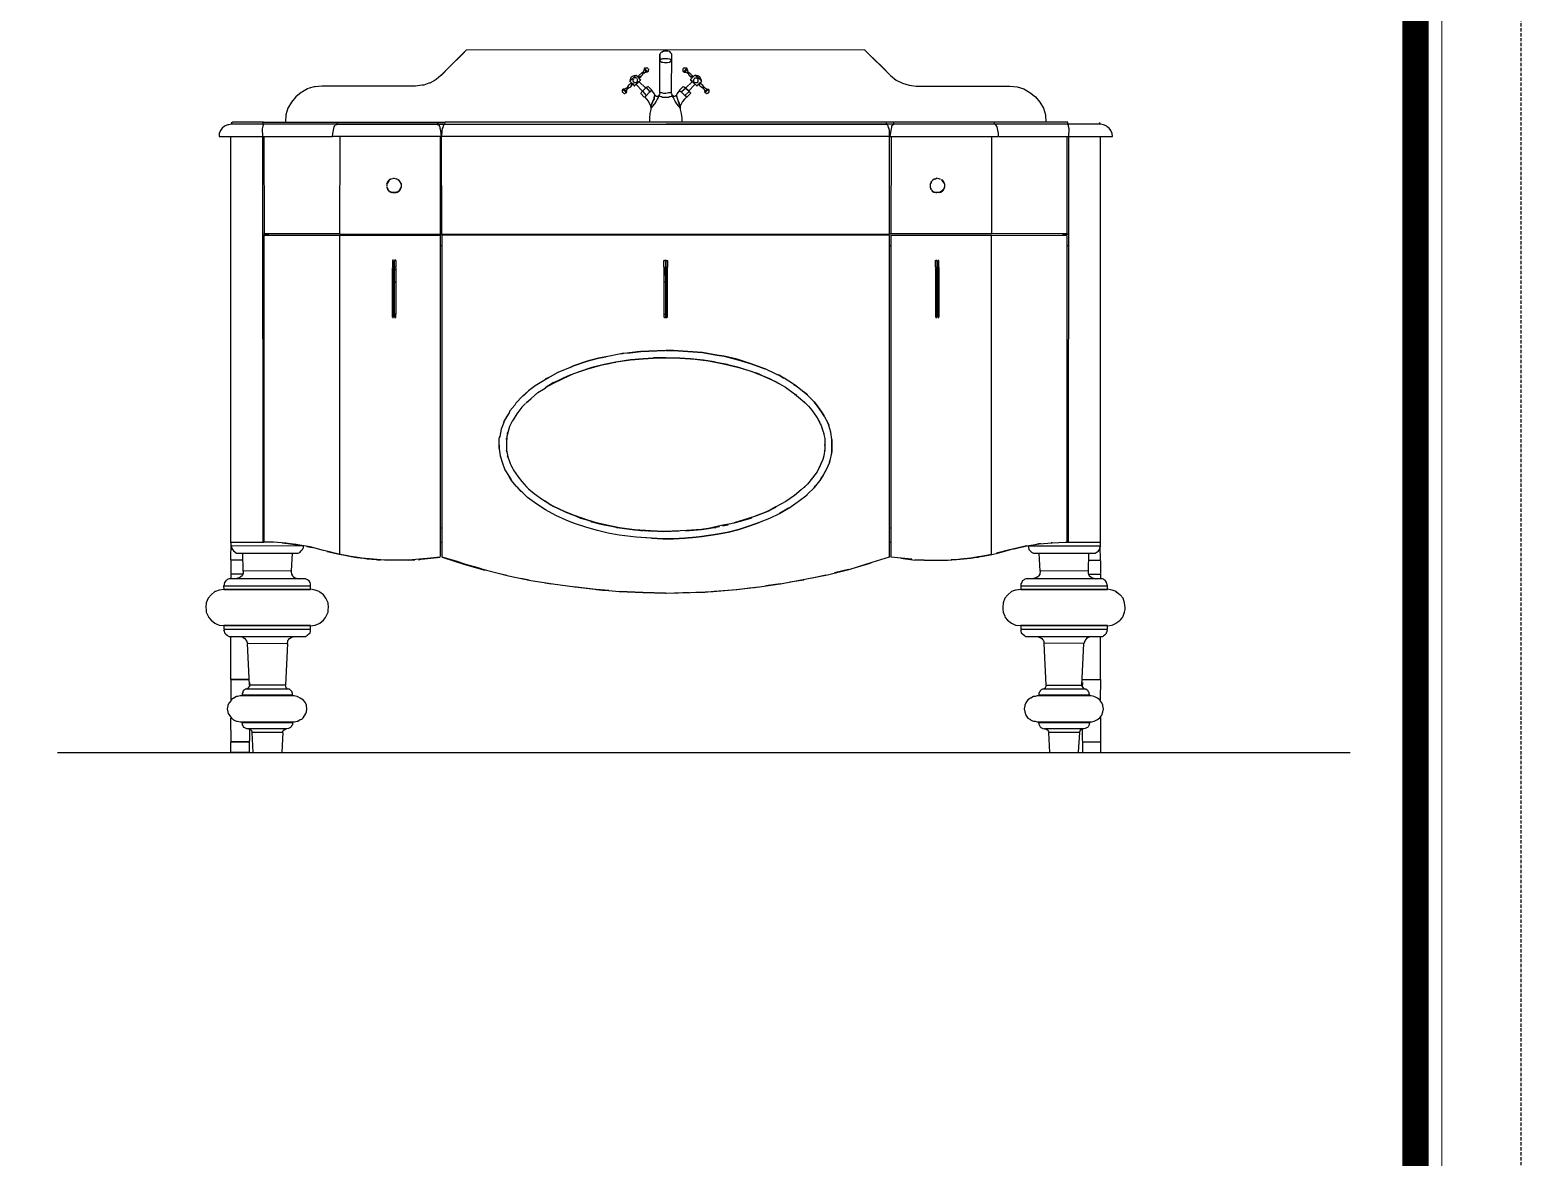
# Model space of a CAD drawing. Header units: inches. Extents: x -802 to 6464, y -987 to 5796.
# Drawn here: x 2125 to 3565, y 1214 to 2303 of the extents above; entities that cross this region are included whole.
import ezdxf

# ---------------------------------------------------------------- set-up
doc = ezdxf.new("R2010")
doc.units = ezdxf.units.IN
doc.header["$MEASUREMENT"] = 0
doc.linetypes.add('HIDDEN', pattern=[0.375, 0.25, -0.125])
doc.layers.add('furniture', color=245, linetype='Continuous', lineweight=20)

# ---------------------------------------------------------------- blocks, each defined once
blk = doc.blocks.new('DOLAP')
at = {"color": 7}
for points in [[(2632.82, 2134.65), (2633.96, 2135.82), (2635.76, 2137.6), (2636.33, 2138.2), (2632.78, 2134.65), (2632.11, 2134.08), (2631.97, 2134.01), (2631.26, 2133.59), (2631.12, 2133.59), (2630.41, 2133.3), (2630.19, 2133.3), (2629.27, 2133.16), (2616.36, 2133.16), (2615.43, 2133.09), (2615.29, 2133.09), (2614.58, 2132.88), (2614.37, 2132.81), (2613.66, 2132.38), (2613.52, 2132.31), (2612.77, 2131.71), (2612.17, 2130.96), (2611.67, 2130.11), (2611.39, 2129.19), (2611.32, 2128.19)], [(2691.29, 2138.2), (2691.29, 2138.13), (2691.83, 2137.6), (2693.67, 2135.82), (2694.84, 2134.65), (2691.29, 2138.16), (2636.37, 2138.2)], [(2663.05, 2137.7), (2663.01, 2137.63), (2663.26, 2137.91), (2663.33, 2137.91), (2663.48, 2138.06), (2664.11, 2138.06), (2664.26, 2137.99), (2664.47, 2137.77), (2664.61, 2137.63), (2664.58, 2132.24), (2664.19, 2132.24), (2663.83, 2132.17), (2663.55, 2132.17), (2663.26, 2132.24), (2663.01, 2132.24), (2662.98, 2137.6), (2662.98, 2137.06), (2663.05, 2136.85), (2663.12, 2136.85), (2663.19, 2136.92), (2663.33, 2136.92), (2663.41, 2136.99), (2664.11, 2136.99), (2664.33, 2136.92), (2664.4, 2136.92), (2664.47, 2136.85), (2664.54, 2136.85)], [(2662.98, 2137.13), (2663.05, 2136.81), (2663.05, 2136.78), (2662.98, 2136.71), (2663.05, 2136.64), (2663.12, 2136.57), (2663.26, 2136.5), (2663.4, 2136.5), (2663.62, 2136.42), (2664.04, 2136.42), (2664.26, 2136.5), (2664.33, 2136.5), (2664.5, 2136.6), (2664.61, 2136.74), (2664.54, 2136.85), (2664.61, 2136.92)], [(2664.47, 2136.57), (2664.54, 2136.64)], [(2659.15, 2133.59), (2658.86, 2133.87), (2658.9, 2133.94), (2658.86, 2134.01), (2658.93, 2134.08), (2659.08, 2134.51), (2659.15, 2134.51), (2659.43, 2134.65), (2659.5, 2134.65), (2659.71, 2134.69), (2658.9, 2133.91), (2659.71, 2134.69), (2660.03, 2134.4), (2660, 2134.51), (2660.07, 2134.58)], [(2659.86, 2134.22), (2659.79, 2134.22), (2659.71, 2134.3), (2659.5, 2134.3), (2659.43, 2134.22)], [(2659.71, 2134.65), (2659.79, 2134.65)], [(2660.21, 2134.44), (2660.18, 2134.33), (2660.21, 2134.4), (2660.28, 2134.37), (2660.46, 2134.58), (2660.64, 2134.79), (2660.64, 2134.86), (2660.53, 2135.01), (2660.07, 2134.58), (2660.21, 2134.44), (2660.07, 2134.58)], [(2660.35, 2134.08), (2660.32, 2134.05), (2660.07, 2134.37)], [(2660.42, 2134.58), (2660.5, 2134.58)], [(2660.5, 2135.01), (2660.57, 2134.97), (2660.64, 2135.08)], [(2660.85, 2135.01), (2660.67, 2134.86), (2660.71, 2134.86)], [(2660.85, 2135.01), (2660.92, 2135.01), (2660.92, 2135.08), (2661.17, 2135.08), (2660.85, 2135.54), (2660.85, 2135.43), (2660.71, 2135.15), (2660.71, 2135.08)], [(2660.92, 2135.64), (2660.85, 2135.57), (2661.31, 2135.15), (2661.42, 2135.22)], [(2660.85, 2135.43), (2660.92, 2135.43)], [(2661.28, 2135.08), (2661.28, 2135.15), (2660.89, 2135.64), (2660.92, 2135.72), (2661.28, 2135.72), (2661.35, 2135.64)], [(2661.35, 2135.57), (2661.42, 2135.57), (2661.38, 2135.22), (2661.35, 2135.15), (2661.28, 2135.08), (2661.2, 2135.15), (2661.13, 2135.08)], [(2667.24, 2132.24), (2667.24, 2132.17), (2666.74, 2131.67), (2666.46, 2131.88), (2665.96, 2132.38), (2666.53, 2132.91), (2667.49, 2133.83), (2667.27, 2134.01), (2667.24, 2134.08), (2667.52, 2134.37)], [(2666.24, 2135.57), (2666.17, 2135.57), (2666.17, 2135.22), (2666.28, 2135.15), (2666.74, 2135.57), (2666.7, 2135.61), (2666.74, 2135.5), (2666.39, 2135.11), (2666.31, 2135.08), (2666.24, 2135.15), (2666.24, 2135.22)], [(2666.24, 2135.64), (2666.31, 2135.72), (2666.7, 2135.68), (2666.31, 2135.15), (2666.35, 2135.11), (2666.46, 2135.08), (2666.67, 2135.08), (2666.85, 2134.9), (2666.81, 2134.93)], [(2666.67, 2135.72), (2666.74, 2135.64)], [(2666.74, 2135.5), (2666.81, 2135.43), (2666.81, 2135.29), (2666.88, 2135.15), (2666.99, 2135.04), (2666.95, 2134.86), (2666.95, 2134.79), (2667.09, 2134.58), (2667.17, 2134.58), (2667.34, 2134.37), (2667.38, 2134.44), (2667.52, 2134.58), (2667.38, 2134.4), (2667.45, 2134.3)], [(2666.95, 2135.08), (2667.06, 2135.01), (2666.99, 2134.9), (2666.88, 2134.86)], [(2668.73, 2133.94), (2667.88, 2134.65), (2667.8, 2134.65), (2667.56, 2134.4), (2667.59, 2134.51), (2667.52, 2134.58), (2667.31, 2134.79), (2667.09, 2135.01)], [(2667.88, 2134.72), (2668.09, 2134.65), (2668.23, 2134.65), (2668.3, 2134.58), (2668.48, 2134.51), (2668.66, 2134.08), (2668.73, 2134.01), (2668.66, 2133.94), (2668.73, 2133.87), (2668.55, 2133.59), (2668.59, 2133.52), (2668.44, 2133.37), (2668.37, 2133.44), (2668.41, 2133.55), (2668.23, 2133.37), (2668.12, 2133.23), (2667.24, 2134.01)], [(2667.31, 2134.37), (2667.38, 2134.44)], [(2667.52, 2134.58), (2667.59, 2134.51)], [(2667.73, 2134.22), (2667.8, 2134.22), (2667.88, 2134.3), (2668.09, 2134.3), (2668.16, 2134.22), (2668.23, 2134.22)], [(2668.44, 2134.51), (2668.51, 2134.51)], [(2694.84, 2134.65), (2695.62, 2134.01), (2696.47, 2133.59), (2697.4, 2133.3), (2698.39, 2133.16), (2711.31, 2133.16), (2712.3, 2133.09), (2713.22, 2132.81), (2714.07, 2132.31), (2714.82, 2131.71), (2715.42, 2130.96), (2715.92, 2130.11), (2716.2, 2129.19), (2716.27, 2128.19)], [(2658.3, 2132.24), (2658.37, 2132.31), (2657.91, 2132.73), (2657.87, 2132.66), (2657.8, 2132.66), (2657.8, 2132.38), (2657.91, 2132.31), (2657.94, 2132.24), (2658.01, 2132.24), (2658.08, 2132.17), (2658.15, 2132.17), (2658.22, 2132.24), (2658.33, 2132.27), (2658.44, 2132.38)], [(2657.94, 2132.73), (2657.94, 2132.81), (2658.15, 2132.81), (2658.3, 2132.88), (2658.37, 2132.88), (2658.47, 2132.98), (2658.58, 2133.09)], [(2658.08, 2132.81), (2658.08, 2132.73), (2658.44, 2132.42), (2658.44, 2132.66), (2658.58, 2132.84), (2658.69, 2132.91), (2658.58, 2133.09), (2658.76, 2133.34), (2658.93, 2133.52), (2659.01, 2133.52)], [(2658.3, 2132.24), (2658.37, 2132.31), (2658.44, 2132.38)], [(2658.51, 2133.09), (2658.61, 2132.98), (2658.72, 2132.95), (2658.97, 2133.09), (2659.15, 2133.3), (2659.15, 2133.37)], [(2659.01, 2133.59), (2659.01, 2133.52), (2659.18, 2133.37), (2659.22, 2133.59), (2659.36, 2133.37), (2659.47, 2133.23), (2659.5, 2133.23), (2660.32, 2133.98), (2660.21, 2133.87)], [(2659.15, 2133.37), (2659.22, 2133.37)], [(2659.36, 2134.15), (2659.36, 2134.08), (2659.29, 2134.08), (2659.29, 2133.87), (2659.36, 2133.8), (2659.4, 2133.73), (2659.43, 2133.66), (2659.82, 2133.69), (2659.93, 2133.8), (2659.93, 2134.08), (2659.86, 2134.15)], [(2659.93, 2133.59), (2659.75, 2133.41), (2660.6, 2132.49), (2661.13, 2131.88), (2661.06, 2131.81)], [(2659.79, 2133.66), (2659.86, 2133.73)], [(2660, 2133.73), (2660.11, 2133.83), (2661.06, 2132.91), (2661.1, 2132.98), (2661.63, 2132.38), (2660.92, 2131.67), (2660.85, 2131.67)], [(2660.35, 2132.24), (2660.35, 2132.17), (2660.85, 2131.67)], [(2660.42, 2132.31), (2661.06, 2132.95), (2661.13, 2132.88)], [(2661.13, 2133.02), (2661.38, 2133.12), (2661.84, 2132.66), (2661.84, 2132.56), (2662.2, 2132.1), (2662.27, 2132.03), (2662.27, 2131.74), (2662.2, 2131.6), (2662.2, 2131.39), (2662.06, 2131.17), (2661.91, 2130.75), (2661.77, 2130.39), (2661.42, 2131.1), (2661.21, 2131.39), (2660.99, 2131.67)], [(2661.63, 2132.38), (2661.6, 2132.34), (2661.84, 2132.56), (2661.63, 2132.38)], [(2666.67, 2131.67), (2666.39, 2131.39), (2666.1, 2131.03), (2665.96, 2130.68), (2665.82, 2130.39), (2665.68, 2130.75), (2665.39, 2131.6), (2665.32, 2131.74), (2665.32, 2132.02), (2665.39, 2132.1), (2665.75, 2132.56), (2665.75, 2132.66), (2666.21, 2133.12), (2666.46, 2133.02), (2666.99, 2132.52), (2667.8, 2133.37)], [(2665.68, 2132.59), (2665.89, 2132.45), (2666, 2132.34), (2665.96, 2132.38)], [(2666.88, 2132.59), (2666.31, 2133.09)], [(2666.95, 2132.52), (2667.02, 2132.45), (2666.46, 2131.88), (2666.53, 2131.81)], [(2667.02, 2132.45), (2667.24, 2132.31)], [(2667.73, 2134.15), (2667.66, 2134.08), (2667.66, 2133.8), (2667.73, 2133.73), (2667.8, 2133.66), (2668.19, 2133.69), (2668.3, 2133.8), (2668.3, 2134.08), (2668.23, 2134.15)], [(2668.09, 2133.23), (2668.16, 2133.23)], [(2668.16, 2133.66), (2668.23, 2133.73)], [(2668.37, 2133.37), (2668.44, 2133.37)], [(2668.59, 2133.52), (2668.66, 2133.52), (2668.83, 2133.34), (2669.01, 2133.09), (2668.87, 2132.95), (2668.66, 2133.09), (2668.44, 2133.3), (2668.44, 2133.37)], [(2668.87, 2132.95), (2668.98, 2132.91), (2668.98, 2132.84), (2669.15, 2132.66), (2669.15, 2132.42), (2669.51, 2132.73), (2669.51, 2132.81)], [(2669.08, 2133.09), (2669.05, 2133.02), (2669.12, 2133.05), (2669.22, 2132.95), (2669.22, 2132.88), (2669.29, 2132.88), (2669.44, 2132.81), (2669.65, 2132.77), (2669.72, 2132.81)], [(2669.15, 2132.38), (2669.22, 2132.34), (2669.22, 2132.31), (2669.29, 2132.24), (2669.37, 2132.24), (2669.44, 2132.17), (2669.51, 2132.17), (2669.58, 2132.24), (2669.69, 2132.27), (2669.79, 2132.38), (2669.79, 2132.66), (2669.69, 2132.73), (2669.22, 2132.31), (2669.29, 2132.24)], [(2669.65, 2132.24), (2669.72, 2132.31)], [(2661.99, 2130.39), (2661.77, 2130.11), (2661.77, 2129.97), (2661.63, 2129.4), (2661.56, 2128.76), (2661.56, 2128.19)], [(2661.77, 2130.39), (2661.84, 2130.39)], [(2662.84, 2131.88), (2662.84, 2131.81), (2662.77, 2131.6), (2662.62, 2131.39)], [(2662.84, 2131.88), (2662.91, 2131.88)], [(2662.91, 2131.88), (2662.91, 2131.95), (2662.98, 2132.02), (2662.98, 2132.17)], [(2662.91, 2131.88), (2662.98, 2131.81), (2663.12, 2131.74), (2663.26, 2131.74), (2663.33, 2131.67), (2664.18, 2131.67), (2664.33, 2131.74), (2664.47, 2131.74), (2664.61, 2131.81), (2664.72, 2131.88), (2664.82, 2131.67)], [(2664.18, 2131.67), (2664.33, 2131.74)], [(2664.68, 2131.88), (2664.82, 2131.88), (2664.82, 2131.81), (2665.11, 2131.81), (2665.18, 2131.88), (2665.29, 2131.92), (2665.32, 2131.67), (2665.39, 2131.53), (2665.46, 2131.24), (2665.6, 2130.96), (2665.82, 2130.32), (2665.78, 2130.18), (2665.6, 2130.39), (2665.32, 2130.75), (2665.11, 2131.1), (2664.82, 2131.67), (2664.68, 2131.88), (2664.68, 2132.02), (2664.61, 2132.17)], [(2665.25, 2131.88), (2665.32, 2131.95)], [(2665.6, 2130.39), (2665.82, 2130.11), (2665.82, 2129.97), (2665.96, 2129.4), (2666.03, 2128.76), (2666.03, 2128.19)], [(2603.87, 2128.12), (2603.87, 2128.02), (2618.38, 2127.98), (2618.41, 2127.94), (2632.36, 2127.94), (2618.41, 2127.91), (2618.27, 2127.84), (2618.27, 2127.8), (2618.34, 2127.87), (2603.87, 2127.91), (2603.51, 2127.84), (2603.37, 2127.84), (2603.01, 2127.7), (2602.94, 2127.63), (2602.59, 2127.38), (2602.38, 2127.06), (2602.16, 2126.63), (2602.16, 2126.24), (2608.09, 2126.21), (2617.81, 2126.24), (2617.85, 2126.63), (2617.99, 2127.34), (2618.06, 2127.55), (2618.13, 2127.7), (2618.2, 2127.77)], [(2608.27, 2128.05), (2608.3, 2128.19), (2604.01, 2128.19), (2603.94, 2128.12), (2603.87, 2128.12), (2603.94, 2128.19)], [(2608.34, 2128.19), (2618.45, 2128.19), (2633.32, 2128.19), (2633.32, 2128.05)], [(2618.48, 2128.19), (2618.41, 2128.12), (2618.41, 2128.05)], [(2632.32, 2128.19), (2632.32, 2128.02), (2632.36, 2127.91), (2633.21, 2127.87), (2633.25, 2127.84), (2633.32, 2127.91), (2694.27, 2127.91), (2694.35, 2127.84)], [(2632.39, 2127.98), (2633.28, 2127.98), (2633.32, 2127.94), (2694.27, 2128.02), (2694.24, 2128.19), (2633.39, 2128.19)], [(2695.27, 2128.05), (2695.27, 2128.19), (2694.27, 2128.19)], [(2694.35, 2127.98), (2695.23, 2127.98), (2695.27, 2127.94), (2709.18, 2128.02), (2709.14, 2128.19), (2695.27, 2128.19)], [(2709.25, 2127.98), (2719.29, 2128.02), (2719.29, 2128.19), (2709.18, 2128.19)], [(2709.82, 2126.21), (2719.5, 2126.21), (2725.46, 2126.24), (2725.43, 2126.63), (2725.21, 2127.06), (2725, 2127.38), (2724.72, 2127.55), (2724.58, 2127.7), (2724.22, 2127.84), (2723.8, 2127.91), (2719.32, 2127.94), (2723.76, 2128.02), (2723.69, 2128.16), (2723.72, 2128.12)], [(2603.8, 2127.98), (2603.8, 2127.91)], [(2603.87, 2069.65), (2603.87, 2069.43), (2603.94, 2069.36), (2604.01, 2069.22), (2604.15, 2069.01), (2604.58, 2068.73), (2613.09, 2068.73), (2613.3, 2068.8), (2613.52, 2069.01), (2613.66, 2069.22), (2613.73, 2069.36), (2613.8, 2069.43), (2613.8, 2069.68), (2603.9, 2069.72), (2603.8, 2070.22), (2603.8, 2126.21)], [(2608.27, 2127.84), (2608.27, 2127.77), (2608.19, 2127.63), (2608.12, 2127.27), (2608.16, 2126.24), (2608.19, 2070.29)], [(2608.27, 2127.98), (2608.27, 2127.87), (2608.34, 2127.91)], [(2618.84, 2126.21), (2618.8, 2112.79), (2608.44, 2112.79), (2608.41, 2126.21)], [(2633.17, 2127.77), (2633.1, 2127.7), (2633.03, 2127.48), (2632.96, 2127.34), (2632.89, 2126.99), (2632.85, 2126.24), (2617.85, 2126.21)], [(2618.84, 2112.79), (2632.68, 2112.76), (2632.89, 2112.72), (2632.85, 2126.24), (2632.82, 2126.56), (2632.75, 2126.99), (2632.68, 2127.34), (2632.68, 2127.48), (2632.61, 2127.7), (2632.46, 2127.77)], [(2632.68, 2126.21), (2632.68, 2112.83), (2632.68, 2112.72)], [(2695.2, 2127.91), (2695.16, 2127.8), (2694.98, 2127.63), (2694.98, 2127.48), (2694.91, 2127.27), (2694.84, 2126.84), (2694.77, 2126.49), (2694.74, 2126.24), (2632.96, 2126.21)], [(2632.96, 2112.79), (2694.7, 2112.76), (2694.7, 2112.83), (2694.7, 2126.24), (2694.7, 2126.99), (2694.63, 2127.34), (2694.56, 2127.48), (2694.49, 2127.7), (2694.42, 2127.77)], [(2694.77, 2126.21), (2709.74, 2126.24), (2709.74, 2126.63), (2709.6, 2127.34), (2709.53, 2127.55), (2709.43, 2127.73), (2709.32, 2127.84), (2709.18, 2127.91), (2694.31, 2127.91), (2694.27, 2127.98)], [(2694.91, 2126.21), (2694.88, 2112.72), (2694.7, 2112.72)], [(2708.75, 2126.21), (2708.75, 2112.79), (2694.91, 2112.79)], [(2719.18, 2126.21), (2719.18, 2112.79), (2708.82, 2112.79)], [(2719.32, 2127.84), (2719.25, 2127.91), (2709.21, 2127.91), (2709.18, 2127.98)], [(2709.46, 2127.7), (2709.39, 2127.77)], [(2722.16, 2067.73), (2723.8, 2067.73), (2723.76, 2069.68), (2713.82, 2069.68), (2713.86, 2069.43), (2713.93, 2069.36), (2713.93, 2069.22), (2714.11, 2069.01), (2714.29, 2068.87), (2714.57, 2068.73), (2723.09, 2068.73), (2723.23, 2068.8), (2723.3, 2068.87), (2723.51, 2069.01), (2723.65, 2069.22), (2723.72, 2069.36), (2723.72, 2069.43), (2723.8, 2069.68), (2723.8, 2070.25), (2723.8, 2126.21)], [(2717.12, 2070.14), (2718.97, 2070.22), (2719.18, 2070.22), (2719.4, 2070.22), (2719.43, 2126.24), (2719.47, 2127.27), (2719.4, 2127.62), (2719.4, 2127.77), (2719.32, 2127.87), (2719.32, 2127.98)], [(2723.8, 2127.98), (2723.8, 2127.91)], [(2625.58, 2120.1), (2625.44, 2119.89), (2625.37, 2119.75), (2625.33, 2119.68), (2625.3, 2119.39)], [(2625.37, 2119.89), (2625.44, 2119.89), (2625.44, 2119.96), (2625.58, 2120.1), (2625.79, 2120.32)], [(2626.15, 2120.46), (2626.11, 2120.39), (2625.9, 2120.35), (2625.83, 2120.32), (2625.65, 2120.24), (2625.79, 2120.32), (2625.86, 2120.32)], [(2626.22, 2120.46), (2626.29, 2120.46), (2626.61, 2120.39), (2626.75, 2120.32), (2626.65, 2120.39)], [(2627, 2120.17), (2627, 2120.1), (2627.14, 2119.89), (2627.25, 2119.75), (2627.21, 2119.89), (2627.07, 2120.03), (2627.04, 2120.14), (2626.89, 2120.24), (2627, 2120.17), (2627.07, 2120.1), (2627.14, 2119.89), (2627.28, 2119.75), (2627.28, 2119.18), (2627.14, 2118.9), (2627, 2118.72), (2626.79, 2118.54), (2626.65, 2118.54), (2626.57, 2118.47)], [(2626.93, 2120.24), (2626.86, 2120.24)], [(2700.31, 2119.68), (2700.38, 2119.75), (2700.45, 2119.89), (2700.38, 2119.75), (2700.31, 2119.68), (2700.31, 2119.43), (2700.31, 2119.18), (2700.38, 2119.11)], [(2700.45, 2119.89), (2700.45, 2119.96), (2700.55, 2120.07), (2700.63, 2120.14), (2700.59, 2120.17)], [(2700.45, 2119.96), (2700.52, 2120.03)], [(2700.73, 2120.24), (2700.66, 2120.24), (2700.8, 2120.32), (2701.05, 2120.39), (2701.3, 2120.46), (2701.58, 2120.39), (2701.69, 2120.35), (2701.58, 2120.39)], [(2701.02, 2120.39), (2701.09, 2120.39), (2700.8, 2120.32)], [(2701.23, 2120.46), (2701.09, 2120.39)], [(2702.08, 2120.1), (2701.94, 2120.24), (2701.87, 2120.24)], [(2702.01, 2120.1), (2702.01, 2120.14), (2702.19, 2119.89), (2701.9, 2120.21), (2702.01, 2120.14), (2702.15, 2119.89), (2702.22, 2119.75), (2702.29, 2119.68), (2702.29, 2119.18), (2702.15, 2118.9), (2702.04, 2118.79), (2702.15, 2118.9), (2702.26, 2119.18), (2702.15, 2118.9), (2702.01, 2118.75), (2702.08, 2118.83)], [(2702.22, 2119.75), (2702.26, 2119.71), (2702.19, 2119.89), (2702.26, 2119.71), (2702.29, 2119.43), (2702.22, 2119.18)], [(2625.3, 2119.32), (2625.3, 2119.29), (2625.37, 2119.18), (2625.44, 2118.9), (2625.58, 2118.75)], [(2625.79, 2118.61), (2626.08, 2118.47), (2626.57, 2118.47), (2626.61, 2118.51), (2626.08, 2118.47), (2625.79, 2118.54), (2625.58, 2118.72), (2625.44, 2118.9), (2625.37, 2119.18), (2625.44, 2118.97), (2625.44, 2118.9)], [(2626.57, 2118.47), (2626.65, 2118.54), (2626.79, 2118.54), (2626.93, 2118.68), (2627, 2118.68)], [(2626.79, 2118.54), (2627, 2118.72), (2627.14, 2118.9)], [(2627.28, 2119.18), (2627.21, 2119.11), (2627.18, 2118.93), (2627.28, 2119.18)], [(2627.21, 2119.75), (2627.28, 2119.68)], [(2700.31, 2119.18), (2700.38, 2119.07), (2700.41, 2118.93), (2700.59, 2118.75), (2700.59, 2118.68), (2700.77, 2118.58), (2700.59, 2118.68), (2700.8, 2118.54), (2700.87, 2118.54), (2701.09, 2118.47), (2701.23, 2118.47)], [(2700.38, 2118.97), (2700.38, 2119.04)], [(2700.8, 2118.54), (2700.59, 2118.68)], [(2701.58, 2118.47), (2701.8, 2118.54), (2702.01, 2118.75), (2701.58, 2118.47), (2701.09, 2118.47), (2700.8, 2118.54), (2701.09, 2118.47)], [(2702.08, 2118.75), (2702.01, 2118.68), (2701.8, 2118.54), (2701.62, 2118.51), (2701.37, 2118.47)], [(2702.22, 2119.11), (2702.22, 2119.04)], [(2605.43, 2067.73), (2603.79, 2067.73), (2603.83, 2070.22), (2608.23, 2070.22), (2608.41, 2070.22), (2608.41, 2112.58), (2618.8, 2112.58), (2632.68, 2112.62), (2632.68, 2112.55), (2632.68, 2068.23)], [(2609.05, 2112.79), (2609.05, 2112.72), (2608.19, 2112.72)], [(2618.84, 2068.51), (2618.84, 2112.58)], [(2636.08, 2067.16), (2638.85, 2066.38), (2637.93, 2066.67), (2636.23, 2067.16), (2634.88, 2067.59), (2632.96, 2068.16), (2636.08, 2067.16), (2639.06, 2066.38), (2642.12, 2065.6), (2645.17, 2064.96), (2648.22, 2064.47), (2651.27, 2064.04), (2654.39, 2063.69), (2657.44, 2063.4), (2660.64, 2063.26), (2663.97, 2063.19), (2667.24, 2063.26), (2670.36, 2063.4), (2673.55, 2063.69), (2676.75, 2064.04), (2679.87, 2064.54), (2682.99, 2065.11), (2686.11, 2065.74), (2689.24, 2066.52), (2692.29, 2067.45), (2694.7, 2068.19), (2694.7, 2112.55), (2632.93, 2112.58), (2632.89, 2068.23), (2632.96, 2068.16)], [(2697.75, 2067.87), (2696.3, 2068.02), (2694.91, 2068.16), (2694.91, 2112.62), (2708.79, 2112.58), (2719.18, 2112.55), (2719.18, 2070.29)], [(2708.75, 2068.51), (2708.75, 2112.58)], [(2718.54, 2112.79), (2718.58, 2112.72), (2719.32, 2112.72)], [(2608.27, 2111.16), (2608.41, 2111.16)], [(2632.75, 2111.16), (2632.89, 2111.16)], [(2694.7, 2111.16), (2694.84, 2111.16)], [(2719.18, 2111.16), (2719.32, 2111.16)], [(2626.08, 2109.1), (2626.08, 2108.18), (2626.22, 2108.15), (2626.22, 2107.97)], [(2626.08, 2101.3), (2626.08, 2108.11)], [(2626.15, 2107.9), (2626.08, 2107.86), (2626.22, 2107.93), (2626.22, 2106.09), (2626.22, 2101.3)], [(2626.22, 2108.18), (2626.22, 2109.1)], [(2626.5, 2109.17), (2626.57, 2109.1), (2626.57, 2108.18), (2626.36, 2108.18), (2626.36, 2109.1), (2626.54, 2109.14), (2626.36, 2109.17)], [(2626.36, 2101.23), (2626.54, 2101.26), (2626.36, 2101.3), (2626.36, 2106.09), (2626.36, 2107.93), (2626.36, 2108.11)], [(2626.36, 2107.97), (2626.43, 2107.9), (2626.5, 2107.9)], [(2626.5, 2107.9), (2626.5, 2107.83), (2626.57, 2107.76), (2626.57, 2101.72), (2626.36, 2101.72)], [(2626.57, 2108.11), (2626.57, 2107.76)], [(2663.55, 2101.72), (2663.8, 2101.72), (2664.04, 2101.72), (2664.04, 2108.15), (2663.8, 2108.18), (2663.8, 2109.1), (2664.04, 2109.1), (2664.04, 2108.18)], [(2663.55, 2108.11), (2663.55, 2101.3), (2663.8, 2101.3), (2663.8, 2106.09), (2663.76, 2107.93), (2663.76, 2108.15), (2663.55, 2108.18), (2663.55, 2109.1), (2663.8, 2109.1), (2663.83, 2108.15), (2663.83, 2107.93), (2663.87, 2106.12), (2663.94, 2106.12), (2663.8, 2106.05), (2663.8, 2101.3), (2664.04, 2101.3), (2664.04, 2101.72)], [(2663.76, 2107.97), (2663.69, 2107.9), (2663.58, 2107.86), (2663.62, 2107.9), (2663.55, 2107.83)], [(2663.62, 2109.17), (2663.8, 2109.17), (2663.9, 2109.17)], [(2663.83, 2107.97), (2663.9, 2107.9), (2664.01, 2107.86), (2663.97, 2107.9)], [(2701.02, 2108.11), (2701.05, 2107.79), (2701.09, 2107.86), (2701.02, 2107.76), (2701.02, 2106.19), (2701.05, 2106.19), (2701.02, 2101.3)], [(2701.09, 2106.19), (2701.09, 2106.12), (2701.16, 2106.12), (2701.23, 2106.09), (2701.23, 2107.93), (2701.23, 2108.15), (2701.05, 2108.18), (2701.05, 2109.1), (2701.23, 2109.1), (2701.23, 2108.18)], [(2701.09, 2109.1), (2701.09, 2109.17), (2701.23, 2109.17)], [(2701.09, 2107.9), (2701.16, 2107.9), (2701.23, 2107.97)], [(2701.37, 2109.17), (2701.44, 2109.17)], [(2701.51, 2108.18), (2701.51, 2109.1), (2701.37, 2109.1), (2701.37, 2108.18)], [(2701.51, 2101.72), (2701.51, 2101.3), (2701.37, 2101.3), (2701.37, 2106.09), (2701.37, 2107.93), (2701.37, 2108.15), (2701.51, 2108.15), (2701.51, 2101.72), (2701.37, 2101.72)], [(2701.37, 2107.97), (2701.44, 2107.9), (2701.51, 2107.9)], [(2626.22, 2106.05), (2626.15, 2106.12), (2626.08, 2106.12)], [(2626.36, 2106.05), (2626.43, 2106.12), (2626.5, 2106.12), (2626.57, 2106.19)], [(2663.76, 2106.05), (2663.69, 2106.12), (2663.62, 2106.12)], [(2701.23, 2101.3), (2701.23, 2106.05)], [(2701.51, 2106.12), (2701.44, 2106.12), (2701.37, 2106.05)], [(2626.08, 2101.72), (2626.22, 2101.72)], [(2626.5, 2101.23), (2626.57, 2101.3), (2626.57, 2101.72)], [(2701.09, 2101.72), (2701.23, 2101.72)], [(2663.62, 2101.23), (2663.8, 2101.23), (2663.97, 2101.23)], [(2701.37, 2101.23), (2701.51, 2101.23)], [(2650.63, 2094.34), (2651.06, 2094.56), (2652.97, 2095.19), (2653.47, 2095.34), (2654.53, 2095.62), (2655.56, 2095.83), (2654.53, 2095.62), (2653.47, 2095.34), (2652.97, 2095.19), (2651.06, 2094.56), (2650.6, 2094.34), (2648.93, 2093.63), (2647.86, 2093.07), (2647.15, 2092.71)], [(2656.95, 2095.12), (2656.88, 2095.05), (2656.45, 2094.98), (2655.32, 2094.77), (2653.61, 2094.34), (2653.47, 2094.27), (2651.98, 2093.78), (2651.34, 2093.56), (2650.56, 2093.28), (2649.64, 2092.85), (2648.93, 2092.5), (2648.29, 2092.21), (2647.3, 2091.61), (2648.22, 2092.14), (2649.57, 2092.78), (2651.13, 2093.49), (2653.04, 2094.13), (2655.03, 2094.7), (2656.02, 2094.91), (2656.95, 2095.12), (2658.93, 2095.41), (2660.71, 2095.55), (2662.09, 2095.62), (2662.91, 2095.69), (2663.9, 2095.69), (2665.75, 2095.62), (2667.24, 2095.55), (2667.88, 2095.48), (2669.72, 2095.27), (2671.78, 2094.84), (2673.91, 2094.34), (2675.72, 2093.78), (2676.39, 2093.49), (2678.02, 2092.85), (2679.51, 2092.07), (2679.02, 2092.36), (2678.09, 2092.78), (2677.46, 2093.07), (2676.53, 2093.49), (2675.89, 2093.7), (2673.91, 2094.34), (2672.38, 2094.7), (2671.78, 2094.84)], [(2657.66, 2096.26), (2657.83, 2096.26), (2655.6, 2095.83)], [(2672.42, 2094.7), (2672.35, 2094.77), (2670.78, 2095.05), (2670.5, 2095.12), (2669.01, 2095.34), (2667.24, 2095.55), (2665.75, 2095.62), (2663.83, 2095.69), (2662.13, 2095.69), (2662.06, 2095.62), (2660.71, 2095.55), (2658.93, 2095.41), (2656.91, 2095.09), (2656.02, 2094.91)], [(2663.83, 2096.68), (2664.9, 2096.68), (2666.88, 2096.54), (2668.87, 2096.4), (2670.86, 2096.05), (2671.85, 2095.9), (2673.77, 2095.41), (2675.61, 2094.84), (2677.49, 2094.17), (2675.61, 2094.84), (2673.66, 2095.48), (2671.85, 2095.9), (2670.86, 2096.05), (2668.87, 2096.4), (2664.89, 2096.68), (2663.83, 2096.68), (2661.49, 2096.61), (2660.35, 2096.54), (2658.01, 2096.26), (2657.8, 2096.26)], [(2660.21, 2096.54), (2658.51, 2096.33), (2660.35, 2096.54), (2661.49, 2096.61), (2663.69, 2096.68)], [(2679.16, 2093.35), (2679.44, 2093.28), (2680.12, 2092.85), (2679.44, 2093.28), (2679.12, 2093.38), (2677.53, 2094.13)], [(2644.74, 2089.59), (2644.56, 2089.48), (2645.24, 2090.08), (2646.16, 2090.87), (2646.94, 2091.36), (2647.15, 2091.5), (2647.23, 2091.58), (2647.65, 2091.79)], [(2644.88, 2091.15), (2645.81, 2091.86), (2647.15, 2092.68), (2647.72, 2092.99)], [(2647.3, 2091.65), (2647.15, 2091.5)], [(2679.51, 2092.07), (2680.33, 2091.61), (2681.57, 2090.72), (2682.42, 2090.01), (2683.03, 2089.48), (2682.99, 2089.52)], [(2681.78, 2091.79), (2681.46, 2092.04), (2680.15, 2092.85)], [(2681.5, 2092), (2681.93, 2091.72), (2682.92, 2090.94), (2683.38, 2090.55), (2682.92, 2090.94)], [(2644.03, 2090.37), (2643.14, 2089.41), (2643.07, 2089.34), (2642.97, 2089.16), (2642.29, 2088.35), (2642.19, 2088.1), (2641.76, 2087.39)], [(2644.46, 2089.38), (2643.96, 2088.88), (2643.54, 2088.31), (2643.25, 2087.96), (2642.75, 2087.1), (2642.61, 2086.93), (2642.26, 2086.18), (2642.12, 2085.69), (2641.9, 2084.83), (2641.83, 2083.91), (2641.83, 2083.73), (2641.83, 2083.02), (2641.83, 2082.88), (2641.97, 2082.28), (2642.04, 2081.96), (2641.97, 2082.14)], [(2645.73, 2090.51), (2645.88, 2090.65), (2645.95, 2090.65)], [(2682.85, 2089.66), (2683.03, 2089.48), (2683.38, 2089.16), (2683.49, 2089.02), (2683.98, 2088.45), (2684.62, 2087.53), (2684.84, 2087.18), (2685.12, 2086.54), (2685.26, 2086.32), (2685.55, 2085.47), (2685.76, 2084.55), (2685.76, 2083.06), (2685.62, 2082.14), (2685.48, 2081.64), (2685.12, 2080.79), (2684.69, 2079.94), (2684.06, 2079.09), (2683.35, 2078.23), (2682.49, 2077.45), (2681.57, 2076.67), (2680.37, 2075.82), (2679.02, 2075.11), (2677.88, 2074.47), (2676.32, 2073.84), (2675.18, 2073.48), (2673.41, 2072.91), (2672.77, 2072.77), (2671.71, 2072.56), (2669.72, 2072.13), (2668.73, 2071.99), (2666.67, 2071.85), (2665.82, 2071.78), (2663.55, 2071.71), (2661.77, 2071.78), (2659.5, 2071.92), (2657.44, 2072.2), (2656.31, 2072.42), (2654.25, 2072.91), (2653.04, 2073.27), (2651.2, 2073.91), (2649.85, 2074.47), (2648.29, 2075.18)], [(2681.71, 2090.65), (2681.86, 2090.51)], [(2684.27, 2089.59), (2684.76, 2089.02), (2685.4, 2088.1), (2685.69, 2087.64), (2685.4, 2088.1), (2684.76, 2089.02), (2684.27, 2089.59), (2683.35, 2090.51)], [(2642.26, 2088.31), (2642.19, 2088.1), (2641.65, 2087.21), (2641.48, 2086.79), (2641.62, 2087.18)], [(2684.06, 2088.31), (2684.2, 2088.17)], [(2684.98, 2086.96), (2685.05, 2086.82)], [(2685.69, 2087.6), (2686.18, 2086.68), (2686.33, 2086.36), (2686.18, 2086.68)], [(2641.48, 2086.75), (2641.12, 2085.83), (2640.91, 2084.83), (2640.87, 2084.62), (2640.91, 2084.83)], [(2641.97, 2085.19), (2641.97, 2085.26), (2642.04, 2085.4), (2642.04, 2085.33), (2641.97, 2085.19)], [(2685.62, 2085.33), (2685.62, 2085.19)], [(2686.75, 2084.41), (2686.75, 2082.7), (2686.68, 2082.53), (2686.75, 2082.7), (2686.75, 2084.41), (2686.61, 2085.4), (2686.33, 2086.32)], [(2640.84, 2083.63), (2640.84, 2083.17), (2640.84, 2084.62)], [(2640.84, 2083.13), (2640.98, 2082.14), (2641.26, 2081.14), (2641.62, 2080.22), (2642.19, 2079.3), (2642.47, 2078.84), (2642.19, 2079.3)], [(2641.83, 2084.41), (2641.83, 2084.55), (2641.9, 2084.62)], [(2685.76, 2082.92), (2685.69, 2082.78)], [(2685.76, 2083.56), (2685.76, 2083.7)], [(2642.04, 2082), (2642.26, 2081.36), (2642.33, 2081.07), (2642.82, 2080.15), (2643.46, 2079.23), (2643.96, 2078.59), (2644.6, 2077.88), (2644.88, 2077.6), (2645.66, 2076.96), (2646.8, 2076.1), (2648.29, 2075.18), (2649.85, 2074.47), (2651.2, 2073.91), (2653.04, 2073.27), (2654.25, 2072.91), (2656.31, 2072.42), (2657.44, 2072.2), (2659.5, 2071.92), (2661.77, 2071.78), (2663.55, 2071.7), (2665.61, 2071.78)], [(2686.4, 2081.22), (2685.97, 2080.22), (2685.4, 2079.23), (2685.23, 2078.98), (2685.4, 2079.23)], [(2685.26, 2081.14), (2685.4, 2081.43)], [(2686.68, 2082.49), (2686.47, 2081.5), (2686.4, 2081.25), (2686.47, 2081.5)], [(2642.47, 2080.72), (2642.61, 2080.58), (2642.61, 2080.51)], [(2661.7, 2070.78), (2659.71, 2070.93), (2658.93, 2071), (2657.37, 2071.21), (2655.88, 2071.49), (2654.39, 2071.85), (2652.9, 2072.27), (2651.06, 2072.84), (2650.06, 2073.27), (2648.64, 2073.91), (2647.22, 2074.69), (2646.02, 2075.47), (2644.74, 2076.39), (2644.1, 2077.03), (2643.75, 2077.31), (2643.22, 2077.92), (2642.47, 2078.8)], [(2685.19, 2078.94), (2684.48, 2078.02), (2684.3, 2077.77), (2684.48, 2078.02)], [(2685.05, 2080.65), (2684.98, 2080.58), (2684.98, 2080.51)], [(2643.25, 2077.88), (2643.82, 2077.24)], [(2644.6, 2077.88), (2644.46, 2078.02)], [(2645.81, 2076.82), (2645.95, 2076.74), (2646.16, 2076.6)], [(2680.79, 2074.9), (2682.07, 2075.82), (2683.31, 2076.78), (2683.27, 2076.74)], [(2681.71, 2076.74), (2681.86, 2076.89)], [(2682.92, 2077.81), (2683.03, 2077.91), (2682.99, 2077.88)], [(2683.27, 2076.74), (2683.42, 2076.89), (2684.27, 2077.74)], [(2647.08, 2075.96), (2647.3, 2075.82), (2647.65, 2075.61), (2647.72, 2075.54), (2648.29, 2075.18), (2648.86, 2074.9), (2649.92, 2074.4), (2650.49, 2074.19), (2651.34, 2073.84), (2652.05, 2073.55), (2653.33, 2073.2), (2653.61, 2073.05), (2654.68, 2072.77), (2655.32, 2072.63), (2656.81, 2072.34), (2657.02, 2072.27), (2658.65, 2072.06), (2660.35, 2071.85), (2660.64, 2071.85)], [(2676.75, 2072.98), (2678.16, 2073.55), (2679.51, 2074.19), (2680.76, 2074.9), (2679.51, 2074.19)], [(2661.84, 2070.78), (2663.4, 2070.71), (2664.9, 2070.71), (2666.46, 2070.78), (2668.02, 2070.93), (2668.8, 2071), (2670.93, 2071.35), (2672.49, 2071.63), (2673.91, 2071.99), (2675.4, 2072.49), (2676.71, 2072.95), (2675.4, 2072.49), (2673.91, 2071.99), (2672.49, 2071.63), (2670.93, 2071.35), (2668.8, 2071), (2668.02, 2070.92), (2666.46, 2070.78), (2664.89, 2070.71), (2663.41, 2070.71), (2661.84, 2070.78), (2659.72, 2070.93), (2658.93, 2071), (2657.37, 2071.21), (2655.88, 2071.49), (2654.39, 2071.85), (2652.9, 2072.27), (2651.06, 2072.84), (2650.06, 2073.27), (2648.64, 2073.91)], [(2672.56, 2072.7), (2671.64, 2072.49), (2672.42, 2072.63)], [(2608.27, 2072.2), (2608.41, 2072.2)], [(2632.68, 2072.2), (2632.89, 2072.2)], [(2660.78, 2071.85), (2661.2, 2071.78)], [(2661.42, 2071.78), (2661.63, 2071.78)], [(2661.99, 2071.78), (2662.06, 2071.71)], [(2667.24, 2071.85), (2666.53, 2071.78), (2668.73, 2071.99), (2669.72, 2072.13), (2671.21, 2072.41)], [(2669.01, 2072.06), (2670.57, 2072.27), (2670.71, 2072.27)], [(2694.7, 2072.2), (2694.84, 2072.2)], [(2719.18, 2072.2), (2719.4, 2072.2)], [(2603.94, 2069.72), (2603.87, 2069.79)], [(2612.24, 2068.65), (2612.1, 2066.28), (2605.5, 2066.24), (2605.43, 2068.73)], [(2631.4, 2068.02), (2632.68, 2068.16), (2631.33, 2068.02), (2629.7, 2067.8), (2630.05, 2067.87), (2631.37, 2068.02), (2629.84, 2067.87), (2628.31, 2067.73), (2624.98, 2067.73), (2623.45, 2067.87), (2621.89, 2068.02), (2620.26, 2068.23), (2618.8, 2068.51), (2617.21, 2068.94), (2616.57, 2069.08), (2614.72, 2069.58), (2613.02, 2069.86), (2611.39, 2070.07), (2609.68, 2070.22), (2608.48, 2070.22)], [(2610.89, 2070.14), (2611.28, 2070.07), (2612.17, 2070), (2612.52, 2069.93)], [(2611.25, 2070.07), (2611.32, 2070.07), (2612.95, 2069.86), (2612.67, 2069.93)], [(2612.95, 2069.86), (2613.02, 2069.86), (2613.38, 2069.79)], [(2614.3, 2069.65), (2615.08, 2069.51)], [(2632.75, 2070.22), (2632.89, 2070.22)], [(2694.7, 2070.22), (2694.84, 2070.22)], [(2699.53, 2067.73), (2702.72, 2067.73), (2704.42, 2067.87), (2705.91, 2068.02), (2707.47, 2068.3), (2708.79, 2068.51), (2709.6, 2068.73), (2711.73, 2069.29), (2711.91, 2069.33), (2713.58, 2069.72), (2713.65, 2069.72), (2714.07, 2069.79)], [(2713.36, 2069.65), (2713.58, 2069.72), (2711.87, 2069.29), (2711.31, 2069.15)], [(2711.94, 2069.36), (2713.65, 2069.72), (2715.35, 2070), (2717.12, 2070.14), (2716.98, 2070.14)], [(2715.56, 2070), (2715.28, 2070), (2715, 2069.93)], [(2722.16, 2068.65), (2722.09, 2066.28), (2715.49, 2066.24), (2715.35, 2068.73)], [(2719.4, 2070.22), (2723.72, 2070.22)], [(2603.8, 2067.66), (2603.8, 2065.89)], [(2687.11, 2066.03), (2689.02, 2066.52)], [(2690.3, 2066.81), (2692, 2067.31), (2692.15, 2067.38)], [(2694.7, 2068.23), (2694.63, 2068.16)], [(2696.26, 2068.02), (2697.89, 2067.8), (2699.49, 2067.73), (2698.18, 2067.8)], [(2698.39, 2067.8), (2699.45, 2067.73), (2700.87, 2067.73)], [(2701.51, 2067.73), (2702.51, 2067.73)], [(2704.28, 2067.87), (2705.77, 2068.02), (2706.48, 2068.16), (2706.91, 2068.16), (2707.19, 2068.23), (2705.91, 2068.02), (2704.49, 2067.87), (2703.93, 2067.8), (2703.22, 2067.8)], [(2723.8, 2067.66), (2723.8, 2065.89)], [(2605.5, 2066.24), (2605.5, 2065.96), (2605.43, 2065.82), (2603.8, 2065.82), (2603.8, 2065.25)], [(2605.43, 2065.82), (2605.36, 2065.6), (2605.21, 2065.5), (2605, 2065.32), (2604.79, 2065.25), (2604.72, 2065.25), (2604.5, 2065.18)], [(2612.1, 2066.24), (2612.1, 2066.03), (2612.17, 2065.96), (2612.17, 2065.82), (2612.31, 2065.6), (2612.45, 2065.46), (2612.67, 2065.32), (2613.09, 2065.18)], [(2640.7, 2065.96), (2641.9, 2065.67)], [(2643.82, 2065.25), (2644.95, 2065.04)], [(2647.15, 2064.61), (2648.01, 2064.47)], [(2679.44, 2064.47), (2679.66, 2064.47), (2677.6, 2064.18)], [(2680.93, 2064.75), (2682.85, 2065.03)], [(2684.06, 2065.32), (2685.9, 2065.74)], [(2715.49, 2066.24), (2715.49, 2066.03), (2715.42, 2065.96), (2715.42, 2065.82), (2715.28, 2065.6), (2715.17, 2065.46), (2714.92, 2065.32), (2714.78, 2065.25), (2714.71, 2065.25), (2714.5, 2065.18)], [(2722.09, 2066.24), (2722.09, 2065.96), (2722.16, 2065.82), (2723.8, 2065.82), (2723.8, 2065.25)], [(2722.16, 2065.82), (2722.23, 2065.6), (2722.38, 2065.46)], [(2722.38, 2065.53), (2722.45, 2065.46), (2722.66, 2065.32), (2722.8, 2065.25), (2722.87, 2065.25), (2723.09, 2065.18)], [(2602.8, 2064.18), (2602.84, 2063.69), (2614.79, 2063.69), (2602.87, 2063.69), (2602.16, 2063.62), (2601.67, 2063.4), (2601.6, 2063.4), (2601.06, 2062.98), (2600.67, 2062.48), (2600.39, 2061.84), (2600.32, 2061.2), (2600.39, 2060.92), (2600.39, 2060.56), (2600.74, 2059.85), (2601.06, 2059.46), (2601.6, 2059.07), (2601.67, 2059), (2602.16, 2058.79), (2602.87, 2058.72), (2614.79, 2058.72), (2602.84, 2058.72), (2602.84, 2058.22), (2614.79, 2058.22), (2614.79, 2058.68), (2615.43, 2058.79), (2616, 2059), (2616.07, 2059.07), (2616.57, 2059.46), (2616.85, 2059.85), (2617.21, 2060.56), (2617.21, 2060.92), (2617.28, 2061.2), (2617.21, 2061.84), (2616.92, 2062.48), (2616.57, 2062.98), (2616.07, 2063.33), (2616, 2063.4), (2615.43, 2063.62), (2614.79, 2063.72), (2614.79, 2064.18)], [(2654.11, 2063.69), (2651.13, 2064.04)], [(2663.83, 2063.19), (2666.17, 2063.26), (2667.02, 2063.26)], [(2667.95, 2063.33), (2669.22, 2063.33), (2670.5, 2063.47), (2673.62, 2063.69), (2676.6, 2064.04)], [(2670.22, 2063.4), (2670.71, 2063.47), (2673.62, 2063.69), (2675.75, 2063.97)], [(2676.04, 2063.97), (2676.11, 2063.97)], [(2712.8, 2064.18), (2712.8, 2063.69), (2724.75, 2063.69), (2712.8, 2063.69), (2712.16, 2063.62), (2712.09, 2063.62), (2711.52, 2063.4), (2711.02, 2062.98), (2710.6, 2062.48), (2710.38, 2061.84), (2710.31, 2061.2), (2710.31, 2060.92), (2710.38, 2060.56), (2710.6, 2060), (2710.67, 2059.85), (2710.99, 2059.46), (2711.52, 2059.07), (2712.09, 2058.79), (2712.16, 2058.79), (2712.8, 2058.72), (2724.75, 2058.72), (2712.8, 2058.72), (2712.8, 2058.22), (2724.75, 2058.22), (2724.79, 2058.68), (2725.36, 2058.79), (2725.43, 2058.79), (2725.99, 2059.07), (2726.07, 2059.15), (2726.49, 2059.43), (2726.56, 2059.5), (2726.85, 2059.85), (2726.92, 2060), (2727.13, 2060.56), (2727.2, 2060.92), (2727.2, 2061.2), (2727.13, 2061.84), (2726.92, 2062.48), (2726.53, 2062.98), (2726.49, 2062.98), (2726.07, 2063.26), (2725.99, 2063.4), (2725.43, 2063.62), (2725.36, 2063.62), (2724.79, 2063.72), (2724.79, 2064.18)], [(2601.03, 2059.5), (2601.1, 2059.43)], [(2602.8, 2058.15), (2602.87, 2058.01), (2602.87, 2057.94), (2602.94, 2057.73), (2603.12, 2057.51), (2603.3, 2057.37), (2603.37, 2057.3), (2603.58, 2057.23), (2614.09, 2057.23), (2614.37, 2057.37), (2614.51, 2057.51), (2614.72, 2057.73), (2614.79, 2057.94), (2614.79, 2058.15)], [(2616.57, 2059.5), (2616.5, 2059.43)], [(2710.95, 2059.5), (2711.02, 2059.43)], [(2712.8, 2058.15), (2712.8, 2057.94), (2712.87, 2057.73), (2713.08, 2057.51), (2713.29, 2057.37), (2713.36, 2057.3), (2713.51, 2057.23), (2724.08, 2057.23), (2724.22, 2057.3), (2724.29, 2057.37), (2724.5, 2057.51), (2724.65, 2057.65), (2724.65, 2057.73), (2724.72, 2057.94), (2724.72, 2058.01), (2724.79, 2058.15)], [(2726.56, 2059.5), (2726.49, 2059.43)], [(2603.87, 2048.43), (2603.58, 2048.07), (2603.37, 2047.72), (2603.37, 2047.65), (2603.3, 2047.22), (2603.37, 2046.8), (2603.44, 2046.58), (2603.87, 2045.95), (2604.15, 2045.73), (2604.22, 2045.66), (2604.58, 2045.52), (2604.72, 2045.52), (2605.07, 2045.45), (2612.59, 2045.45), (2612.95, 2045.52), (2613.02, 2045.52), (2613.37, 2045.73), (2613.59, 2045.8), (2613.77, 2045.98), (2614.16, 2046.58), (2614.23, 2046.8), (2614.3, 2047.22), (2614.23, 2047.65), (2614.23, 2047.72), (2614.08, 2048.07), (2613.8, 2048.43), (2613.59, 2048.57), (2613.37, 2048.71), (2613.02, 2048.86), (2612.95, 2048.93), (2612.88, 2048.93), (2612.52, 2049), (2605.07, 2049), (2604.72, 2048.93), (2604.58, 2048.93), (2604.22, 2048.71), (2604.15, 2048.71), (2603.83, 2048.46), (2603.83, 2051.27), (2606.31, 2051.27), (2603.8, 2051.27), (2603.8, 2057.16)], [(2605.07, 2057.23), (2605.29, 2057.16), (2605.43, 2057.16), (2605.5, 2057.09), (2605.71, 2056.95), (2605.85, 2056.73), (2605.92, 2056.66), (2605.99, 2056.52), (2606.07, 2056.27), (2611.53, 2056.24), (2611.6, 2056.31), (2611.67, 2056.52), (2611.67, 2056.66), (2611.74, 2056.73), (2611.89, 2056.95), (2612.1, 2057.09), (2612.31, 2057.16), (2612.38, 2057.16), (2612.52, 2057.23)], [(2611.6, 2056.24), (2611.32, 2050.49), (2606.39, 2050.49), (2606.07, 2056.24)], [(2715.07, 2057.23), (2715.49, 2057.09), (2715.71, 2056.95), (2715.85, 2056.73), (2715.92, 2056.66), (2715.99, 2056.52), (2715.99, 2056.24), (2716.27, 2050.49), (2721.21, 2050.49), (2721.52, 2056.24)], [(2722.52, 2057.23), (2722.09, 2057.09), (2721.88, 2056.95), (2721.74, 2056.73), (2721.67, 2056.66), (2721.6, 2056.52), (2721.56, 2056.27), (2716.06, 2056.24), (2715.99, 2056.31)], [(2721.31, 2051.27), (2723.8, 2051.27), (2723.8, 2057.16)], [(2605.5, 2049.71), (2605.43, 2049.56), (2605.43, 2049.49), (2605.36, 2049.35), (2605.36, 2049.17), (2612.31, 2049.17), (2612.31, 2049.35), (2612.24, 2049.49), (2612.24, 2049.56), (2612.1, 2049.71), (2611.88, 2049.92), (2605.78, 2049.92), (2605.64, 2049.78), (2605.57, 2049.78), (2605.5, 2049.71)], [(2606.35, 2050.84), (2606.35, 2050.31), (2606.28, 2050.27), (2606.24, 2050.17), (2606.07, 2049.99), (2606, 2049.99), (2606, 2049.92)], [(2611.32, 2050.42), (2611.32, 2050.27), (2611.39, 2050.2), (2611.42, 2050.1), (2611.53, 2049.99), (2611.6, 2049.99), (2611.67, 2049.92), (2606, 2049.92)], [(2606.14, 2050.06), (2606.28, 2050.2)], [(2611.39, 2050.13), (2611.46, 2050.06)], [(2723.8, 2051.27), (2723.76, 2048.43), (2723.37, 2048.71), (2722.94, 2048.93), (2722.52, 2049), (2715.07, 2049), (2714.78, 2048.93), (2714.57, 2048.93), (2714.21, 2048.71), (2714.14, 2048.71), (2713.79, 2048.46), (2713.51, 2048.07), (2713.36, 2047.72), (2713.36, 2047.65), (2713.29, 2047.22), (2713.36, 2046.8), (2713.51, 2046.37), (2713.79, 2045.95), (2714.14, 2045.73), (2714.21, 2045.66), (2714.57, 2045.52), (2714.78, 2045.52), (2715.07, 2045.45), (2722.59, 2045.45), (2722.94, 2045.52), (2723.37, 2045.73), (2723.72, 2045.98), (2724.01, 2046.37), (2724.15, 2046.8), (2724.22, 2047.22), (2724.15, 2047.65), (2724.15, 2047.72), (2724.01, 2048.07), (2723.72, 2048.43)], [(2721.31, 2050.84), (2721.28, 2050.31), (2721.24, 2050.38), (2721.31, 2050.27), (2721.35, 2050.17), (2721.52, 2049.99), (2721.6, 2049.99), (2721.67, 2049.92), (2715.92, 2049.92)], [(2716.27, 2050.42), (2716.27, 2050.27), (2716.2, 2050.2), (2716.17, 2050.1), (2716.06, 2049.99), (2715.99, 2049.99), (2715.92, 2049.92)], [(2716.2, 2050.13), (2716.13, 2050.06)], [(2721.31, 2050.2), (2721.45, 2050.06)], [(2605.36, 2049.14), (2605.36, 2049)], [(2612.31, 2049.14), (2612.31, 2049)], [(2715.28, 2049.14), (2715.28, 2049)], [(2722.3, 2049.14), (2722.3, 2049)], [(2606.21, 2044.46), (2606.35, 2044.42), (2606.31, 2041.23), (2603.8, 2041.19), (2603.8, 2042.68), (2606.31, 2042.68), (2603.83, 2042.68), (2603.8, 2045.95)], [(2723.8, 2046.02), (2723.8, 2042.68)], [(2612.31, 2045.38), (2612.31, 2045.27), (2605.36, 2045.24), (2605.36, 2045.45)], [(2605.36, 2045.24), (2605.36, 2045.02), (2605.43, 2044.88), (2605.57, 2044.74)], [(2612.31, 2045.24), (2612.31, 2045.02), (2612.17, 2044.88), (2612.1, 2044.74), (2612.03, 2044.67), (2611.74, 2044.53), (2611.53, 2044.46), (2605.99, 2044.46), (2605.92, 2044.53), (2605.71, 2044.6), (2605.57, 2044.67), (2605.5, 2044.74)], [(2606.35, 2044.46), (2606.42, 2044.38), (2606.49, 2044.38), (2606.53, 2044.31), (2606.63, 2044.24), (2606.67, 2043.99), (2610.93, 2043.99), (2610.96, 2044.1), (2611.03, 2044.24), (2611.18, 2044.38)], [(2606.7, 2043.96), (2606.85, 2041.19)], [(2610.96, 2043.96), (2610.82, 2041.26)], [(2611.18, 2044.38), (2611.25, 2044.38), (2611.39, 2044.46)], [(2722.3, 2045.38), (2722.27, 2045.27), (2715.28, 2045.24), (2715.28, 2045.45)], [(2715.28, 2045.24), (2715.28, 2045.09), (2715.35, 2045.02), (2715.49, 2044.74)], [(2715.49, 2044.74), (2715.56, 2044.67), (2715.85, 2044.53), (2716.1, 2044.46), (2716.27, 2044.46), (2716.34, 2044.38), (2716.41, 2044.38), (2716.49, 2044.31), (2716.56, 2044.24), (2716.63, 2044.1), (2716.66, 2043.99), (2720.92, 2043.99), (2720.96, 2044.1), (2721.03, 2044.24), (2721.06, 2044.31), (2721.28, 2044.42), (2721.31, 2041.19)], [(2722.3, 2045.24), (2722.23, 2045.09), (2722.23, 2045.02), (2722.09, 2044.74), (2722.02, 2044.67), (2721.88, 2044.6), (2721.67, 2044.53), (2721.52, 2044.46), (2716.06, 2044.46)], [(2716.63, 2043.96), (2716.77, 2041.19)], [(2720.89, 2043.96), (2720.74, 2041.26)], [(2721.24, 2044.46), (2721.38, 2044.46)], [(2721.31, 2042.68), (2723.8, 2042.68), (2723.8, 2041.26)], [(2579.88, 2041.19), (2758.28, 2041.19)]]:
    blk.add_lwpolyline(points, dxfattribs=at)
for points in [[(2659.18, 2133.55), (2659.04, 2133.62)], [(2668.55, 2133.62), (2668.41, 2133.55)], [(2662.77, 2131.81), (2662.87, 2131.88), (2662.77, 2131.67), (2662.48, 2131.1), (2662.27, 2130.75), (2661.99, 2130.39), (2661.81, 2130.18), (2661.77, 2130.39), (2661.91, 2130.75), (2662.06, 2131.17), (2662.2, 2131.39), (2662.2, 2131.6), (2662.27, 2131.74), (2662.3, 2131.95), (2662.34, 2131.88), (2662.41, 2131.88), (2662.48, 2131.81)], [(2632.46, 2127.8), (2632.36, 2127.91), (2632.46, 2127.84)], [(2694.42, 2127.84), (2694.31, 2127.87)], [(2625.4, 2119.89), (2625.58, 2120.14), (2625.37, 2119.75), (2625.3, 2119.68)], [(2625.58, 2118.72), (2625.83, 2118.58), (2625.65, 2118.68)], [(2626.01, 2118.47), (2625.83, 2118.54)], [(2626.22, 2109.14), (2626.08, 2109.14)], [(2626.08, 2101.26), (2626.22, 2101.26)], [(2701.09, 2101.23), (2701.23, 2101.26), (2701.09, 2101.3)], [(2644.17, 2090.44), (2644.03, 2090.37), (2644.88, 2091.11)], [(2685.33, 2086.11), (2685.4, 2085.9), (2685.4, 2086.04)], [(2641.9, 2082.71), (2641.83, 2082.88), (2641.9, 2082.78)], [(2685.44, 2079.26), (2685.87, 2080.08)], [(2677.95, 2074.54), (2679.02, 2075.04), (2677.88, 2074.47), (2676.25, 2073.84), (2677.46, 2074.33)], [(2675.54, 2073.55), (2675.68, 2073.62), (2675.19, 2073.48), (2673.27, 2072.91), (2674.12, 2073.13)], [(2619.76, 2068.37), (2620.12, 2068.3), (2618.91, 2068.51), (2617.07, 2068.94), (2618.34, 2068.65), (2619.12, 2068.51)], [(2708.4, 2068.44), (2708.75, 2068.51), (2707.33, 2068.23)], [(2710.1, 2068.87), (2711.23, 2069.15), (2709.46, 2068.73)], [(2624.09, 2067.8), (2624.45, 2067.8), (2623.45, 2067.87), (2621.89, 2068.02), (2620.4, 2068.23), (2621.18, 2068.09), (2622.1, 2068.02), (2622.6, 2067.94), (2623.24, 2067.87), (2623.59, 2067.87)], [(2628.31, 2067.73), (2629.2, 2067.8)], [(2602.94, 2064.68), (2602.84, 2064.22), (2614.79, 2064.22), (2614.79, 2064.47), (2614.72, 2064.68), (2614.58, 2064.89), (2614.51, 2064.93), (2614.37, 2065.03), (2614.09, 2065.18), (2603.58, 2065.18), (2603.37, 2065.11), (2603.3, 2065.03), (2603.12, 2064.93), (2603.09, 2064.89)], [(2712.8, 2064.47), (2712.8, 2064.22), (2724.75, 2064.22), (2724.65, 2064.68), (2724.5, 2064.89), (2724.47, 2064.93), (2724.29, 2065.03), (2724.22, 2065.11), (2724.08, 2065.18), (2713.51, 2065.18), (2713.36, 2065.11), (2713.29, 2065.03), (2713.08, 2064.93), (2713.01, 2064.89), (2712.94, 2064.68)], [(2655.03, 2063.62), (2655.95, 2063.54), (2654.25, 2063.69)], [(2660.71, 2063.26), (2663.76, 2063.19), (2660.64, 2063.26), (2657.37, 2063.4), (2657.8, 2063.4)], [(2715.28, 2049.35), (2715.28, 2049.17), (2722.27, 2049.17), (2722.23, 2049.28), (2722.23, 2049.49), (2722.16, 2049.56), (2722.09, 2049.71), (2722.02, 2049.78), (2721.95, 2049.78), (2721.81, 2049.92), (2715.78, 2049.92), (2715.63, 2049.85), (2715.49, 2049.71), (2715.42, 2049.56), (2715.35, 2049.49)]]:
    blk.add_lwpolyline(points, close=True, dxfattribs=at)
blk = doc.blocks.new('SHEET DIKEY')
at = {"color": 8, "linetype": 'HIDDEN', "ltscale": 5}
blk.add_lwpolyline([(-4686.54, 1044.34), (-4686.54, -440.66), (-3636.54, -440.66), (-3636.54, 1044.34)], close=True, dxfattribs=at)
at = {"layer": 'furniture', "color": 38}
blk.add_lwpolyline([(-4656.54, 1014.34), (-4656.54, -410.66), (-3666.54, -410.66), (-3666.54, 1014.34)], close=True, dxfattribs=at)
at = {"layer": 'furniture', "const_width": 10}
blk.add_lwpolyline([(-4646.54, 1004.34), (-4646.54, -400.66), (-3676.54, -400.66), (-3676.54, 1004.34)], close=True, dxfattribs=at)

msp = doc.modelspace()

# ---------------------------------------------------------------- block references
for name, p, xscale, yscale, zscale in [('SHEET DIKEY', (12844, 1239.5), 2.5515, 2.5515, 2.5515), ('DOLAP', (-15907.6, -12683.6), 7, 7, 7)]:
    msp.add_blockref(name, p, dxfattribs=dict(xscale=xscale, yscale=yscale, zscale=zscale))

doc.saveas('drawing.dxf')
